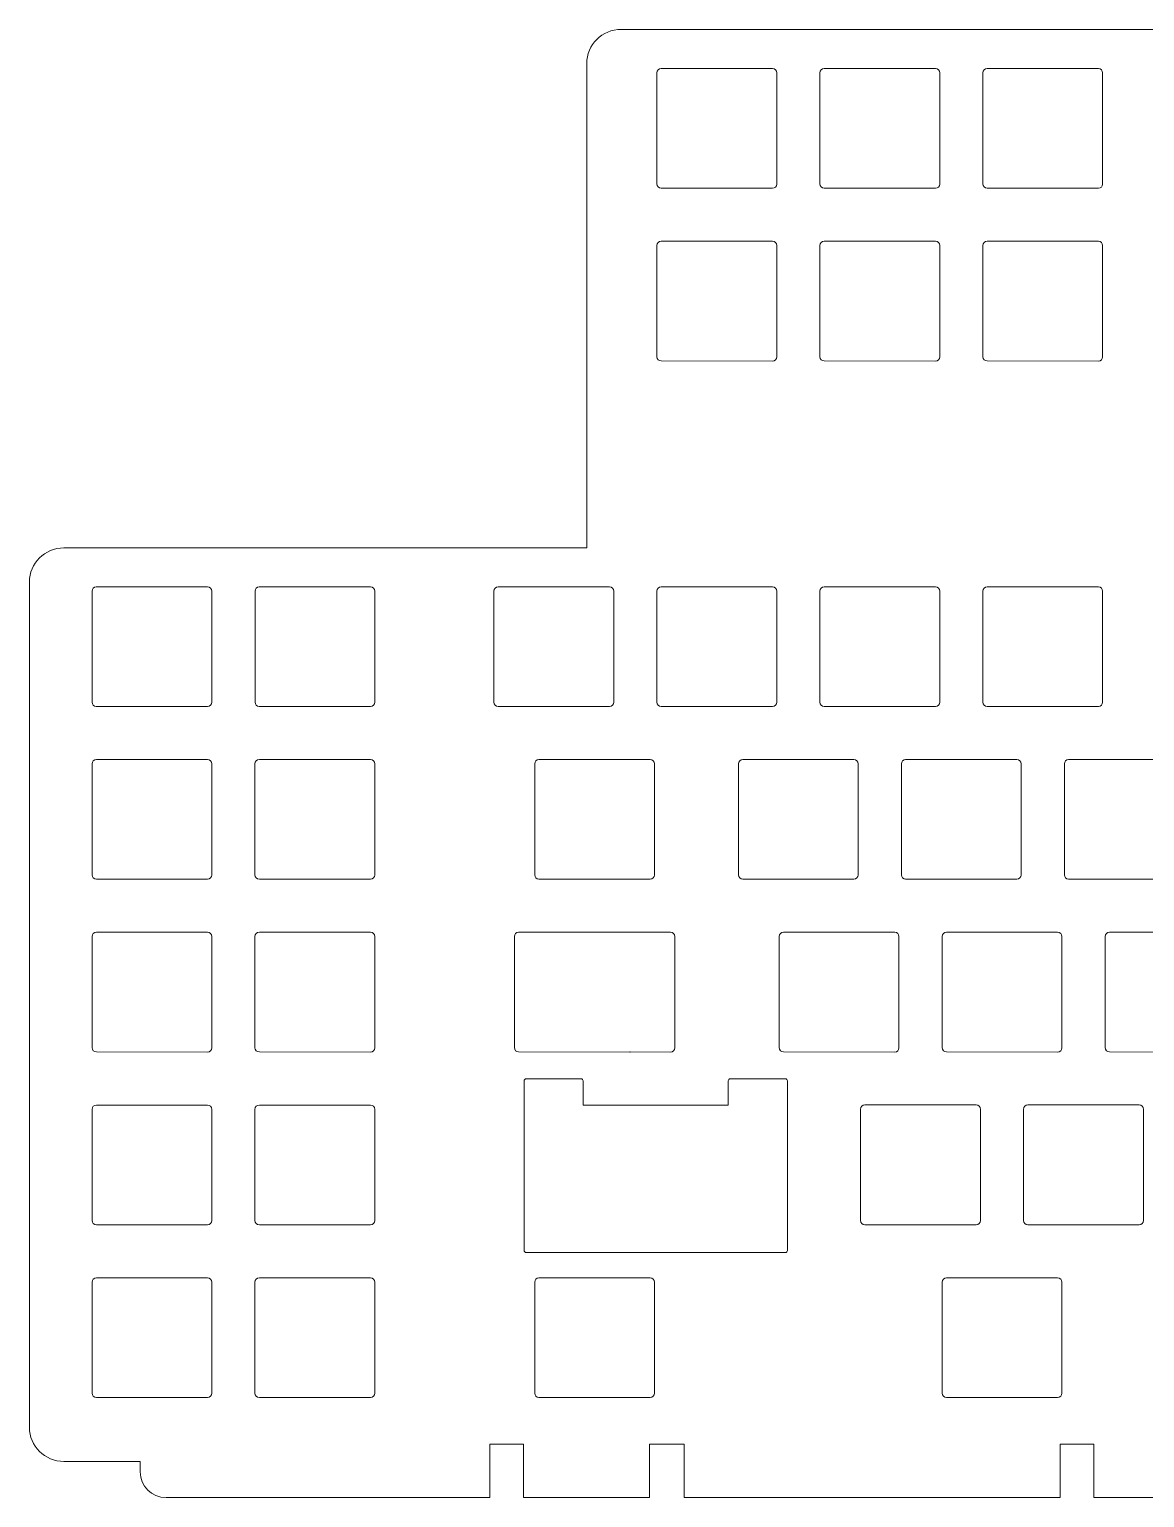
# Model space of a CAD drawing. Header units: millimetres. Extents: x 0 to 494, y 1 to 173.
# Drawn here: x 0.3 to 130.7, y 1.5 to 173.2 of the extents above; entities that cross this region are included whole.
import ezdxf

# ---------------------------------------------------------------- set-up
doc = ezdxf.new("R2010")
doc.units = ezdxf.units.MM
doc.header["$MEASUREMENT"] = 0
doc.layers.add('foam top 2mm', color=7, linetype='Continuous', lineweight=0)

msp = doc.modelspace()

# ---------------------------------------------------------------- linework, layer by layer
at = {"layer": 'foam top 2mm', "color": 250, "lineweight": 18, "true_color": 0x231f20}
for points, knots in [([(341.74, 1.45), (341.74, 1.45), (331.89, 1.45), (331.89, 1.45), (331.89, 1.45), (331.89, 7.69), (331.89, 7.69), (331.89, 7.69), (327.83, 7.69), (327.83, 7.69), (327.83, 7.69), (327.83, 1.45), (327.83, 1.45), (327.83, 1.45), (284.9, 1.45), (284.9, 1.45), (284.9, 1.45), (284.9, 7.69), (284.9, 7.69), (284.9, 7.69), (280.97, 7.69), (280.97, 7.69), (280.97, 7.69), (280.97, 1.45), (280.97, 1.45), (280.97, 1.45), (266.11, 1.45), (266.11, 1.45), (266.11, 1.45), (266.11, 7.69), (266.11, 7.69), (266.11, 7.69), (262.04, 7.69), (262.04, 7.69), (262.04, 7.69), (262.04, 1.45), (262.04, 1.45), (262.04, 1.45), (238.17, 1.45), (238.17, 1.45), (238.17, 1.45), (238.17, 7.69), (238.17, 7.69), (238.17, 7.69), (234.23, 7.69), (234.23, 7.69), (234.23, 7.69), (234.23, 1.45), (234.23, 1.45), (234.23, 1.45), (211.12, 1.45), (211.12, 1.45), (211.12, 1.45), (211.12, 7.69), (211.12, 7.69), (211.12, 7.69), (207.18, 7.69), (207.18, 7.69), (207.18, 7.69), (207.18, 1.45), (207.18, 1.45), (207.18, 1.45), (171.37, 1.45), (171.37, 1.45), (171.37, 1.45), (171.37, 7.69), (171.37, 7.69), (171.37, 7.69), (167.43, 7.69), (167.43, 7.69), (167.43, 7.69), (167.43, 1.45), (167.43, 1.45), (167.43, 1.45), (149.27, 1.45), (149.27, 1.45), (149.27, 1.45), (149.27, 7.69), (149.27, 7.69), (149.27, 7.69), (145.33, 7.69), (145.33, 7.69), (145.33, 7.69), (145.33, 1.45), (145.33, 1.45), (145.33, 1.45), (124.76, 1.45), (124.76, 1.45), (124.76, 1.45), (124.76, 7.69), (124.76, 7.69), (124.76, 7.69), (120.82, 7.69), (120.82, 7.69), (120.82, 7.69), (120.82, 1.45), (120.82, 1.45), (120.82, 1.45), (76.88, 1.45), (76.88, 1.45), (76.88, 1.45), (76.88, 7.69), (76.88, 7.69), (76.88, 7.69), (72.81, 7.69), (72.81, 7.69), (72.81, 7.69), (72.81, 1.45), (72.81, 1.45), (72.81, 1.45), (58.08, 1.45), (58.08, 1.45), (58.08, 1.45), (58.08, 7.69), (58.08, 7.69), (58.08, 7.69), (54.14, 7.69), (54.14, 7.69), (54.14, 7.69), (54.14, 1.45), (54.14, 1.45), (54.14, 1.45), (16.3, 1.45), (16.3, 1.45), (14.64, 1.45), (13.28, 2.8), (13.28, 4.45), (13.28, 4.45), (13.28, 5.69), (13.28, 5.69), (13.28, 5.69), (4.36, 5.69), (4.36, 5.69), (2.14, 5.69), (0.33, 7.48), (0.33, 9.69), (0.33, 9.69), (0.33, 108.52), (0.33, 108.52), (0.33, 110.72), (2.14, 112.51), (4.36, 112.51), (4.36, 112.51), (65.48, 112.51), (65.48, 112.51), (65.48, 112.51), (65.48, 169.16), (65.48, 169.16), (65.48, 171.36), (67.29, 173.16), (69.51, 173.16), (69.51, 173.16), (318.69, 173.16), (318.69, 173.16), (320.91, 173.16), (322.72, 171.36), (322.72, 169.16), (322.72, 169.16), (322.72, 117.91), (322.72, 117.91), (322.72, 117.91), (341.74, 117.91), (341.74, 117.91), (341.74, 117.91), (341.74, 1.45), (341.74, 1.45)], [0, 0, 0, 0, 1, 1, 1, 2, 2, 2, 3, 3, 3, 4, 4, 4, 5, 5, 5, 6, 6, 6, 7, 7, 7, 8, 8, 8, 9, 9, 9, 10, 10, 10, 11, 11, 11, 12, 12, 12, 13, 13, 13, 14, 14, 14, 15, 15, 15, 16, 16, 16, 17, 17, 17, 18, 18, 18, 19, 19, 19, 20, 20, 20, 21, 21, 21, 22, 22, 22, 23, 23, 23, 24, 24, 24, 25, 25, 25, 26, 26, 26, 27, 27, 27, 28, 28, 28, 29, 29, 29, 30, 30, 30, 31, 31, 31, 32, 32, 32, 33, 33, 33, 34, 34, 34, 35, 35, 35, 36, 36, 36, 37, 37, 37, 38, 38, 38, 39, 39, 39, 40, 40, 40, 41, 41, 41, 42, 42, 42, 43, 43, 43, 44, 44, 44, 45, 45, 45, 46, 46, 46, 47, 47, 47, 48, 48, 48, 49, 49, 49, 50, 50, 50, 51, 51, 51, 52, 52, 52, 53, 53, 53, 54, 54, 54, 55, 55, 55, 55]), ([(87.69, 168.07), (87.69, 168.07), (87.69, 155.07), (87.69, 155.07), (87.69, 154.8), (87.47, 154.57), (87.19, 154.57), (87.19, 154.57), (74.19, 154.58), (74.19, 154.58), (73.91, 154.58), (73.69, 154.81), (73.69, 155.08), (73.69, 155.08), (73.69, 168.07), (73.69, 168.07), (73.69, 168.35), (73.91, 168.57), (74.19, 168.57), (74.19, 168.57), (87.19, 168.57), (87.19, 168.57), (87.47, 168.57), (87.69, 168.35), (87.69, 168.07)], [0, 0, 0, 0, 1, 1, 1, 2, 2, 2, 3, 3, 3, 4, 4, 4, 5, 5, 5, 6, 6, 6, 7, 7, 7, 8, 8, 8, 8]), ([(106.74, 168.07), (106.74, 168.07), (106.74, 155.07), (106.74, 155.07), (106.74, 154.79), (106.52, 154.57), (106.24, 154.57), (106.24, 154.57), (93.24, 154.58), (93.24, 154.58), (92.96, 154.58), (92.74, 154.8), (92.74, 155.08), (92.74, 155.08), (92.74, 168.07), (92.74, 168.07), (92.74, 168.35), (92.96, 168.57), (93.24, 168.57), (93.24, 168.57), (106.24, 168.57), (106.24, 168.57), (106.52, 168.57), (106.74, 168.35), (106.74, 168.07)], [0, 0, 0, 0, 1, 1, 1, 2, 2, 2, 3, 3, 3, 4, 4, 4, 5, 5, 5, 6, 6, 6, 7, 7, 7, 8, 8, 8, 8]), ([(125.79, 168.07), (125.79, 168.07), (125.79, 155.07), (125.79, 155.07), (125.79, 154.79), (125.57, 154.57), (125.29, 154.57), (125.29, 154.57), (112.29, 154.58), (112.29, 154.58), (112.01, 154.58), (111.79, 154.8), (111.79, 155.08), (111.79, 155.08), (111.79, 168.07), (111.79, 168.07), (111.79, 168.35), (112.01, 168.57), (112.29, 168.57), (112.29, 168.57), (125.29, 168.57), (125.29, 168.57), (125.57, 168.57), (125.79, 168.35), (125.79, 168.07)], [0, 0, 0, 0, 1, 1, 1, 2, 2, 2, 3, 3, 3, 4, 4, 4, 5, 5, 5, 6, 6, 6, 7, 7, 7, 8, 8, 8, 8]), ([(87.69, 147.87), (87.69, 147.87), (87.69, 134.87), (87.69, 134.87), (87.69, 134.59), (87.47, 134.37), (87.19, 134.37), (87.19, 134.37), (74.19, 134.38), (74.19, 134.38), (73.91, 134.38), (73.69, 134.6), (73.69, 134.88), (73.69, 134.88), (73.69, 147.87), (73.69, 147.87), (73.69, 148.15), (73.91, 148.37), (74.19, 148.37), (74.19, 148.37), (87.19, 148.37), (87.19, 148.37), (87.47, 148.37), (87.69, 148.15), (87.69, 147.87)], [0, 0, 0, 0, 1, 1, 1, 2, 2, 2, 3, 3, 3, 4, 4, 4, 5, 5, 5, 6, 6, 6, 7, 7, 7, 8, 8, 8, 8]), ([(106.74, 147.87), (106.74, 147.87), (106.74, 134.87), (106.74, 134.87), (106.74, 134.59), (106.52, 134.37), (106.24, 134.37), (106.24, 134.37), (93.24, 134.38), (93.24, 134.38), (92.96, 134.38), (92.74, 134.6), (92.74, 134.88), (92.74, 134.88), (92.74, 147.87), (92.74, 147.87), (92.74, 148.14), (92.96, 148.37), (93.24, 148.37), (93.24, 148.37), (106.24, 148.37), (106.24, 148.37), (106.52, 148.37), (106.74, 148.14), (106.74, 147.87)], [0, 0, 0, 0, 1, 1, 1, 2, 2, 2, 3, 3, 3, 4, 4, 4, 5, 5, 5, 6, 6, 6, 7, 7, 7, 8, 8, 8, 8]), ([(125.79, 147.87), (125.79, 147.87), (125.79, 134.87), (125.79, 134.87), (125.79, 134.59), (125.57, 134.37), (125.29, 134.37), (125.29, 134.37), (112.29, 134.38), (112.29, 134.38), (112.01, 134.38), (111.79, 134.6), (111.79, 134.88), (111.79, 134.88), (111.79, 147.87), (111.79, 147.87), (111.79, 148.14), (112.01, 148.37), (112.29, 148.37), (112.29, 148.37), (125.29, 148.37), (125.29, 148.37), (125.57, 148.37), (125.79, 148.14), (125.79, 147.87)], [0, 0, 0, 0, 1, 1, 1, 2, 2, 2, 3, 3, 3, 4, 4, 4, 5, 5, 5, 6, 6, 6, 7, 7, 7, 8, 8, 8, 8]), ([(21.65, 107.47), (21.65, 107.47), (21.65, 94.47), (21.65, 94.47), (21.65, 94.19), (21.43, 93.97), (21.16, 93.97), (21.16, 93.97), (8.15, 93.98), (8.15, 93.98), (7.88, 93.98), (7.66, 94.2), (7.66, 94.48), (7.66, 94.48), (7.66, 107.47), (7.66, 107.47), (7.66, 107.75), (7.88, 107.97), (8.15, 107.97), (8.15, 107.97), (21.16, 107.97), (21.16, 107.97), (21.43, 107.97), (21.65, 107.75), (21.65, 107.47)], [0, 0, 0, 0, 1, 1, 1, 2, 2, 2, 3, 3, 3, 4, 4, 4, 5, 5, 5, 6, 6, 6, 7, 7, 7, 8, 8, 8, 8]), ([(40.7, 107.47), (40.7, 107.47), (40.7, 94.47), (40.7, 94.47), (40.7, 94.19), (40.48, 93.97), (40.21, 93.97), (40.21, 93.97), (27.2, 93.98), (27.2, 93.98), (26.93, 93.98), (26.71, 94.2), (26.71, 94.48), (26.71, 94.48), (26.71, 107.47), (26.71, 107.47), (26.71, 107.75), (26.93, 107.97), (27.2, 107.97), (27.2, 107.97), (40.21, 107.97), (40.21, 107.97), (40.48, 107.97), (40.7, 107.75), (40.7, 107.47)], [0, 0, 0, 0, 1, 1, 1, 2, 2, 2, 3, 3, 3, 4, 4, 4, 5, 5, 5, 6, 6, 6, 7, 7, 7, 8, 8, 8, 8]), ([(68.64, 107.47), (68.64, 107.47), (68.64, 94.47), (68.64, 94.47), (68.64, 94.19), (68.42, 93.97), (68.14, 93.97), (68.14, 93.97), (55.14, 93.98), (55.14, 93.98), (54.86, 93.98), (54.64, 94.2), (54.64, 94.48), (54.64, 94.48), (54.64, 107.47), (54.64, 107.47), (54.64, 107.74), (54.86, 107.97), (55.14, 107.97), (55.14, 107.97), (68.14, 107.97), (68.14, 107.97), (68.42, 107.97), (68.64, 107.74), (68.64, 107.47)], [0, 0, 0, 0, 1, 1, 1, 2, 2, 2, 3, 3, 3, 4, 4, 4, 5, 5, 5, 6, 6, 6, 7, 7, 7, 8, 8, 8, 8]), ([(87.69, 107.47), (87.69, 107.47), (87.69, 94.47), (87.69, 94.47), (87.69, 94.19), (87.47, 93.97), (87.19, 93.97), (87.19, 93.97), (74.19, 93.98), (74.19, 93.98), (73.91, 93.98), (73.69, 94.2), (73.69, 94.48), (73.69, 94.48), (73.69, 107.47), (73.69, 107.47), (73.69, 107.74), (73.91, 107.97), (74.19, 107.97), (74.19, 107.97), (87.19, 107.97), (87.19, 107.97), (87.47, 107.97), (87.69, 107.74), (87.69, 107.47)], [0, 0, 0, 0, 1, 1, 1, 2, 2, 2, 3, 3, 3, 4, 4, 4, 5, 5, 5, 6, 6, 6, 7, 7, 7, 8, 8, 8, 8]), ([(106.74, 107.47), (106.74, 107.47), (106.74, 94.47), (106.74, 94.47), (106.74, 94.19), (106.52, 93.97), (106.24, 93.97), (106.24, 93.97), (93.24, 93.98), (93.24, 93.98), (92.96, 93.98), (92.74, 94.2), (92.74, 94.48), (92.74, 94.48), (92.74, 107.47), (92.74, 107.47), (92.74, 107.74), (92.96, 107.97), (93.24, 107.97), (93.24, 107.97), (106.24, 107.97), (106.24, 107.97), (106.52, 107.97), (106.74, 107.74), (106.74, 107.47)], [0, 0, 0, 0, 1, 1, 1, 2, 2, 2, 3, 3, 3, 4, 4, 4, 5, 5, 5, 6, 6, 6, 7, 7, 7, 8, 8, 8, 8]), ([(125.79, 107.47), (125.79, 107.47), (125.79, 94.47), (125.79, 94.47), (125.79, 94.19), (125.57, 93.97), (125.29, 93.97), (125.29, 93.97), (112.29, 93.98), (112.29, 93.98), (112.01, 93.98), (111.79, 94.2), (111.79, 94.48), (111.79, 94.48), (111.79, 107.47), (111.79, 107.47), (111.79, 107.74), (112.01, 107.97), (112.29, 107.97), (112.29, 107.97), (125.29, 107.97), (125.29, 107.97), (125.57, 107.97), (125.79, 107.74), (125.79, 107.47)], [0, 0, 0, 0, 1, 1, 1, 2, 2, 2, 3, 3, 3, 4, 4, 4, 5, 5, 5, 6, 6, 6, 7, 7, 7, 8, 8, 8, 8]), ([(21.66, 87.26), (21.66, 87.26), (21.66, 74.26), (21.66, 74.26), (21.66, 73.99), (21.43, 73.77), (21.16, 73.77), (21.16, 73.77), (8.16, 73.77), (8.16, 73.77), (7.88, 73.77), (7.65, 74), (7.65, 74.27), (7.65, 74.27), (7.65, 87.26), (7.65, 87.26), (7.65, 87.54), (7.88, 87.76), (8.16, 87.76), (8.16, 87.76), (21.16, 87.76), (21.16, 87.76), (21.43, 87.76), (21.66, 87.54), (21.66, 87.26)], [0, 0, 0, 0, 1, 1, 1, 2, 2, 2, 3, 3, 3, 4, 4, 4, 5, 5, 5, 6, 6, 6, 7, 7, 7, 8, 8, 8, 8]), ([(40.71, 87.26), (40.71, 87.26), (40.71, 74.26), (40.71, 74.26), (40.71, 73.99), (40.48, 73.77), (40.21, 73.77), (40.21, 73.77), (27.21, 73.77), (27.21, 73.77), (26.93, 73.77), (26.7, 74), (26.7, 74.27), (26.7, 74.27), (26.7, 87.26), (26.7, 87.26), (26.7, 87.54), (26.93, 87.76), (27.21, 87.76), (27.21, 87.76), (40.21, 87.76), (40.21, 87.76), (40.48, 87.76), (40.71, 87.54), (40.71, 87.26)], [0, 0, 0, 0, 1, 1, 1, 2, 2, 2, 3, 3, 3, 4, 4, 4, 5, 5, 5, 6, 6, 6, 7, 7, 7, 8, 8, 8, 8]), ([(73.4, 87.26), (73.4, 87.26), (73.4, 74.26), (73.4, 74.26), (73.4, 73.99), (73.18, 73.77), (72.9, 73.77), (72.9, 73.77), (59.9, 73.77), (59.9, 73.77), (59.62, 73.77), (59.4, 74), (59.4, 74.28), (59.4, 74.28), (59.4, 87.26), (59.4, 87.26), (59.4, 87.54), (59.62, 87.77), (59.9, 87.77), (59.9, 87.77), (72.9, 87.77), (72.9, 87.77), (73.18, 87.77), (73.4, 87.54), (73.4, 87.26)], [0, 0, 0, 0, 1, 1, 1, 2, 2, 2, 3, 3, 3, 4, 4, 4, 5, 5, 5, 6, 6, 6, 7, 7, 7, 8, 8, 8, 8]), ([(97.21, 87.26), (97.21, 87.26), (97.21, 74.26), (97.21, 74.26), (97.21, 73.99), (96.99, 73.77), (96.72, 73.77), (96.72, 73.77), (83.71, 73.77), (83.71, 73.77), (83.44, 73.77), (83.21, 74), (83.21, 74.28), (83.21, 74.28), (83.21, 87.26), (83.21, 87.26), (83.21, 87.54), (83.44, 87.77), (83.71, 87.77), (83.71, 87.77), (96.72, 87.77), (96.72, 87.77), (96.99, 87.77), (97.21, 87.54), (97.21, 87.26)], [0, 0, 0, 0, 1, 1, 1, 2, 2, 2, 3, 3, 3, 4, 4, 4, 5, 5, 5, 6, 6, 6, 7, 7, 7, 8, 8, 8, 8]), ([(116.26, 87.26), (116.26, 87.26), (116.26, 74.26), (116.26, 74.26), (116.26, 73.99), (116.04, 73.77), (115.77, 73.77), (115.77, 73.77), (102.76, 73.77), (102.76, 73.77), (102.49, 73.77), (102.26, 74), (102.26, 74.28), (102.26, 74.28), (102.26, 87.26), (102.26, 87.26), (102.26, 87.54), (102.49, 87.77), (102.76, 87.77), (102.76, 87.77), (115.77, 87.77), (115.77, 87.77), (116.04, 87.77), (116.26, 87.54), (116.26, 87.26)], [0, 0, 0, 0, 1, 1, 1, 2, 2, 2, 3, 3, 3, 4, 4, 4, 5, 5, 5, 6, 6, 6, 7, 7, 7, 8, 8, 8, 8]), ([(135.31, 87.26), (135.31, 87.26), (135.31, 74.26), (135.31, 74.26), (135.31, 73.99), (135.09, 73.77), (134.82, 73.77), (134.82, 73.77), (121.81, 73.77), (121.81, 73.77), (121.54, 73.77), (121.31, 74), (121.31, 74.28), (121.31, 74.28), (121.31, 87.26), (121.31, 87.26), (121.31, 87.54), (121.54, 87.77), (121.81, 87.77), (121.81, 87.77), (134.82, 87.77), (134.82, 87.77), (135.09, 87.77), (135.31, 87.54), (135.31, 87.26)], [0, 0, 0, 0, 1, 1, 1, 2, 2, 2, 3, 3, 3, 4, 4, 4, 5, 5, 5, 6, 6, 6, 7, 7, 7, 8, 8, 8, 8]), ([(21.66, 67.06), (21.66, 67.06), (21.66, 54.06), (21.66, 54.06), (21.66, 53.79), (21.43, 53.56), (21.16, 53.56), (21.16, 53.56), (8.16, 53.57), (8.16, 53.57), (7.88, 53.57), (7.65, 53.8), (7.65, 54.07), (7.65, 54.07), (7.65, 67.06), (7.65, 67.06), (7.65, 67.34), (7.88, 67.56), (8.16, 67.56), (8.16, 67.56), (21.16, 67.56), (21.16, 67.56), (21.43, 67.56), (21.66, 67.34), (21.66, 67.06)], [0, 0, 0, 0, 1, 1, 1, 2, 2, 2, 3, 3, 3, 4, 4, 4, 5, 5, 5, 6, 6, 6, 7, 7, 7, 8, 8, 8, 8]), ([(40.71, 67.06), (40.71, 67.06), (40.71, 54.06), (40.71, 54.06), (40.71, 53.79), (40.48, 53.56), (40.21, 53.56), (40.21, 53.56), (27.21, 53.57), (27.21, 53.57), (26.93, 53.57), (26.7, 53.8), (26.7, 54.07), (26.7, 54.07), (26.7, 67.06), (26.7, 67.06), (26.7, 67.34), (26.93, 67.56), (27.21, 67.56), (27.21, 67.56), (40.21, 67.56), (40.21, 67.56), (40.48, 67.56), (40.71, 67.34), (40.71, 67.06)], [0, 0, 0, 0, 1, 1, 1, 2, 2, 2, 3, 3, 3, 4, 4, 4, 5, 5, 5, 6, 6, 6, 7, 7, 7, 8, 8, 8, 8]), ([(75.78, 67.06), (75.78, 67.06), (75.78, 54.06), (75.78, 54.06), (75.78, 53.79), (75.56, 53.56), (75.28, 53.56), (75.28, 53.56), (70.56, 53.57), (70.56, 53.57), (70.56, 53.57), (70.53, 53.57), (70.53, 53.57), (70.53, 53.57), (70.52, 53.56), (70.52, 53.56), (70.52, 53.56), (57.52, 53.57), (57.52, 53.57), (57.24, 53.57), (57.02, 53.8), (57.02, 54.08), (57.02, 54.08), (57.02, 67.06), (57.02, 67.06), (57.02, 67.34), (57.24, 67.57), (57.52, 67.57), (57.52, 67.57), (75.28, 67.57), (75.28, 67.57), (75.56, 67.57), (75.78, 67.34), (75.78, 67.06)], [0, 0, 0, 0, 1, 1, 1, 2, 2, 2, 3, 3, 3, 4, 4, 4, 5, 5, 5, 6, 6, 6, 7, 7, 7, 8, 8, 8, 9, 9, 9, 10, 10, 10, 11, 11, 11, 11]), ([(101.98, 67.06), (101.98, 67.06), (101.98, 54.06), (101.98, 54.06), (101.98, 53.79), (101.75, 53.56), (101.48, 53.56), (101.48, 53.56), (88.47, 53.57), (88.47, 53.57), (88.2, 53.57), (87.98, 53.8), (87.98, 54.08), (87.98, 54.08), (87.98, 67.06), (87.98, 67.06), (87.98, 67.34), (88.2, 67.57), (88.47, 67.57), (88.47, 67.57), (101.48, 67.57), (101.48, 67.57), (101.75, 67.57), (101.98, 67.34), (101.98, 67.06)], [0, 0, 0, 0, 1, 1, 1, 2, 2, 2, 3, 3, 3, 4, 4, 4, 5, 5, 5, 6, 6, 6, 7, 7, 7, 8, 8, 8, 8]), ([(121.03, 67.06), (121.03, 67.06), (121.03, 54.06), (121.03, 54.06), (121.03, 53.79), (120.8, 53.56), (120.53, 53.56), (120.53, 53.56), (107.52, 53.57), (107.52, 53.57), (107.25, 53.57), (107.03, 53.8), (107.03, 54.08), (107.03, 54.08), (107.03, 67.06), (107.03, 67.06), (107.03, 67.34), (107.25, 67.57), (107.52, 67.57), (107.52, 67.57), (120.53, 67.57), (120.53, 67.57), (120.8, 67.57), (121.03, 67.34), (121.03, 67.06)], [0, 0, 0, 0, 1, 1, 1, 2, 2, 2, 3, 3, 3, 4, 4, 4, 5, 5, 5, 6, 6, 6, 7, 7, 7, 8, 8, 8, 8]), ([(140.08, 67.06), (140.08, 67.06), (140.08, 54.06), (140.08, 54.06), (140.08, 53.79), (139.85, 53.56), (139.58, 53.56), (139.58, 53.56), (126.57, 53.57), (126.57, 53.57), (126.3, 53.57), (126.08, 53.8), (126.08, 54.08), (126.08, 54.08), (126.08, 67.06), (126.08, 67.06), (126.08, 67.34), (126.3, 67.57), (126.57, 67.57), (126.57, 67.57), (139.58, 67.57), (139.58, 67.57), (139.85, 67.57), (140.08, 67.34), (140.08, 67.06)], [0, 0, 0, 0, 1, 1, 1, 2, 2, 2, 3, 3, 3, 4, 4, 4, 5, 5, 5, 6, 6, 6, 7, 7, 7, 8, 8, 8, 8]), ([(70.55, 53.57), (70.54, 53.56), (70.53, 53.56), (70.52, 53.56), (70.52, 53.56), (70.53, 53.57), (70.53, 53.57), (70.53, 53.57), (70.55, 53.57), (70.55, 53.57)], [0, 0, 0, 0, 1, 1, 1, 2, 2, 2, 3, 3, 3, 3]), ([(88.68, 50.44), (88.68, 50.44), (82.28, 50.44), (82.28, 50.44), (82.15, 50.44), (82.03, 50.33), (82.03, 50.19), (82.03, 50.19), (82.03, 47.36), (82.03, 47.36), (82.03, 47.36), (80.24, 47.36), (80.24, 47.36), (80.24, 47.36), (66.85, 47.36), (66.85, 47.36), (66.85, 47.36), (65.06, 47.36), (65.06, 47.36), (65.06, 47.36), (65.06, 50.19), (65.06, 50.19), (65.06, 50.33), (64.95, 50.44), (64.81, 50.44), (64.81, 50.44), (58.41, 50.44), (58.41, 50.44), (58.27, 50.44), (58.16, 50.33), (58.16, 50.19), (58.16, 50.19), (58.16, 30.35), (58.16, 30.35), (58.16, 30.22), (58.27, 30.1), (58.41, 30.1), (58.41, 30.1), (88.68, 30.1), (88.68, 30.1), (88.82, 30.1), (88.93, 30.22), (88.93, 30.35), (88.93, 30.35), (88.93, 50.19), (88.93, 50.19), (88.93, 50.33), (88.82, 50.44), (88.68, 50.44)], [0, 0, 0, 0, 1, 1, 1, 2, 2, 2, 3, 3, 3, 4, 4, 4, 5, 5, 5, 6, 6, 6, 7, 7, 7, 8, 8, 8, 9, 9, 9, 10, 10, 10, 11, 11, 11, 12, 12, 12, 13, 13, 13, 14, 14, 14, 15, 15, 15, 16, 16, 16, 16]), ([(21.66, 46.86), (21.66, 46.86), (21.66, 33.86), (21.66, 33.86), (21.66, 33.59), (21.43, 33.36), (21.16, 33.36), (21.16, 33.36), (8.16, 33.37), (8.16, 33.37), (7.88, 33.37), (7.65, 33.6), (7.65, 33.87), (7.65, 33.87), (7.65, 46.86), (7.65, 46.86), (7.65, 47.14), (7.88, 47.36), (8.16, 47.36), (8.16, 47.36), (21.16, 47.36), (21.16, 47.36), (21.43, 47.36), (21.66, 47.14), (21.66, 46.86)], [0, 0, 0, 0, 1, 1, 1, 2, 2, 2, 3, 3, 3, 4, 4, 4, 5, 5, 5, 6, 6, 6, 7, 7, 7, 8, 8, 8, 8]), ([(40.71, 46.86), (40.71, 46.86), (40.71, 33.86), (40.71, 33.86), (40.71, 33.59), (40.48, 33.36), (40.21, 33.36), (40.21, 33.36), (27.21, 33.37), (27.21, 33.37), (26.93, 33.37), (26.7, 33.6), (26.7, 33.87), (26.7, 33.87), (26.7, 46.86), (26.7, 46.86), (26.7, 47.14), (26.93, 47.36), (27.21, 47.36), (27.21, 47.36), (40.21, 47.36), (40.21, 47.36), (40.48, 47.36), (40.71, 47.14), (40.71, 46.86)], [0, 0, 0, 0, 1, 1, 1, 2, 2, 2, 3, 3, 3, 4, 4, 4, 5, 5, 5, 6, 6, 6, 7, 7, 7, 8, 8, 8, 8]), ([(111.5, 46.86), (111.5, 46.86), (111.5, 33.86), (111.5, 33.86), (111.5, 33.59), (111.28, 33.36), (111, 33.36), (111, 33.36), (98, 33.37), (98, 33.37), (97.72, 33.37), (97.5, 33.6), (97.5, 33.87), (97.5, 33.87), (97.5, 46.86), (97.5, 46.86), (97.5, 47.14), (97.72, 47.37), (98, 47.37), (98, 47.37), (111, 47.37), (111, 47.37), (111.28, 47.37), (111.5, 47.14), (111.5, 46.86)], [0, 0, 0, 0, 1, 1, 1, 2, 2, 2, 3, 3, 3, 4, 4, 4, 5, 5, 5, 6, 6, 6, 7, 7, 7, 8, 8, 8, 8]), ([(130.55, 46.86), (130.55, 46.86), (130.55, 33.86), (130.55, 33.86), (130.55, 33.59), (130.33, 33.36), (130.05, 33.36), (130.05, 33.36), (117.05, 33.37), (117.05, 33.37), (116.77, 33.37), (116.55, 33.6), (116.55, 33.87), (116.55, 33.87), (116.55, 46.86), (116.55, 46.86), (116.55, 47.14), (116.77, 47.37), (117.05, 47.37), (117.05, 47.37), (130.05, 47.37), (130.05, 47.37), (130.33, 47.37), (130.55, 47.14), (130.55, 46.86)], [0, 0, 0, 0, 1, 1, 1, 2, 2, 2, 3, 3, 3, 4, 4, 4, 5, 5, 5, 6, 6, 6, 7, 7, 7, 8, 8, 8, 8]), ([(21.66, 26.66), (21.66, 26.66), (21.66, 13.66), (21.66, 13.66), (21.66, 13.38), (21.43, 13.16), (21.16, 13.16), (21.16, 13.16), (8.16, 13.17), (8.16, 13.17), (7.88, 13.17), (7.65, 13.4), (7.65, 13.67), (7.65, 13.67), (7.65, 26.66), (7.65, 26.66), (7.65, 26.94), (7.88, 27.16), (8.16, 27.16), (8.16, 27.16), (21.16, 27.16), (21.16, 27.16), (21.43, 27.16), (21.66, 26.94), (21.66, 26.66)], [0, 0, 0, 0, 1, 1, 1, 2, 2, 2, 3, 3, 3, 4, 4, 4, 5, 5, 5, 6, 6, 6, 7, 7, 7, 8, 8, 8, 8]), ([(40.71, 26.66), (40.71, 26.66), (40.71, 13.66), (40.71, 13.66), (40.71, 13.38), (40.48, 13.16), (40.21, 13.16), (40.21, 13.16), (27.21, 13.17), (27.21, 13.17), (26.93, 13.17), (26.7, 13.4), (26.7, 13.67), (26.7, 13.67), (26.7, 26.66), (26.7, 26.66), (26.7, 26.94), (26.93, 27.16), (27.21, 27.16), (27.21, 27.16), (40.21, 27.16), (40.21, 27.16), (40.48, 27.16), (40.71, 26.94), (40.71, 26.66)], [0, 0, 0, 0, 1, 1, 1, 2, 2, 2, 3, 3, 3, 4, 4, 4, 5, 5, 5, 6, 6, 6, 7, 7, 7, 8, 8, 8, 8]), ([(73.4, 26.66), (73.4, 26.66), (73.4, 13.66), (73.4, 13.66), (73.4, 13.39), (73.18, 13.16), (72.9, 13.16), (72.9, 13.16), (59.9, 13.17), (59.9, 13.17), (59.62, 13.17), (59.4, 13.4), (59.4, 13.67), (59.4, 13.67), (59.4, 26.66), (59.4, 26.66), (59.4, 26.94), (59.62, 27.16), (59.9, 27.16), (59.9, 27.16), (72.9, 27.16), (72.9, 27.16), (73.18, 27.16), (73.4, 26.94), (73.4, 26.66)], [0, 0, 0, 0, 1, 1, 1, 2, 2, 2, 3, 3, 3, 4, 4, 4, 5, 5, 5, 6, 6, 6, 7, 7, 7, 8, 8, 8, 8]), ([(121.03, 26.66), (121.03, 26.66), (121.03, 13.66), (121.03, 13.66), (121.03, 13.39), (120.8, 13.16), (120.53, 13.16), (120.53, 13.16), (107.52, 13.17), (107.52, 13.17), (107.25, 13.17), (107.03, 13.4), (107.03, 13.67), (107.03, 13.67), (107.03, 26.66), (107.03, 26.66), (107.03, 26.94), (107.25, 27.16), (107.52, 27.16), (107.52, 27.16), (120.53, 27.16), (120.53, 27.16), (120.8, 27.16), (121.03, 26.94), (121.03, 26.66)], [0, 0, 0, 0, 1, 1, 1, 2, 2, 2, 3, 3, 3, 4, 4, 4, 5, 5, 5, 6, 6, 6, 7, 7, 7, 8, 8, 8, 8])]:
    msp.add_open_spline(points, degree=3, knots=knots, dxfattribs=at)

doc.saveas('drawing.dxf')
